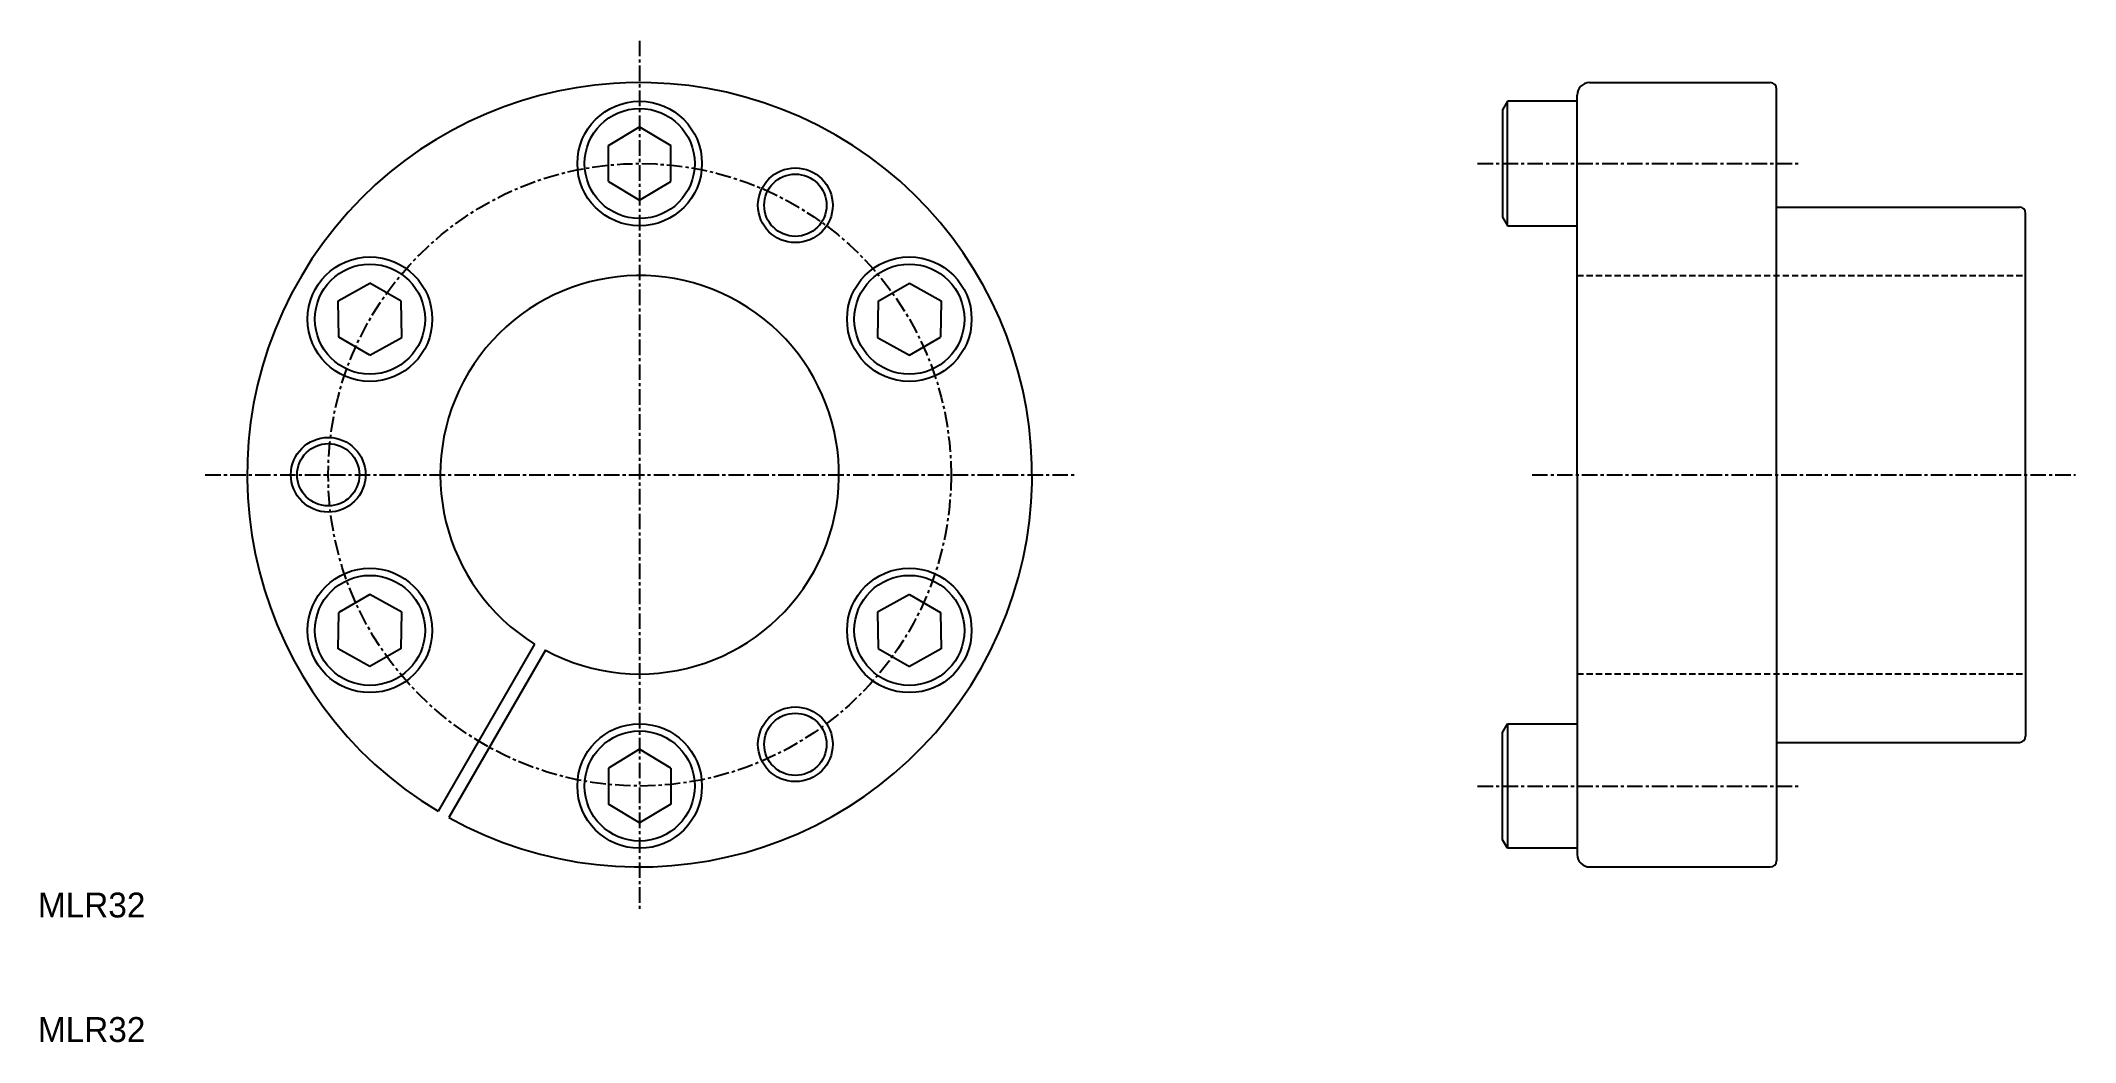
# Model space of a CAD drawing. Extents: x 10 to 174, y 10 to 90.
import ezdxf

# ---------------------------------------------------------------- set-up
doc = ezdxf.new("R2010")
doc.units = 0
doc.linetypes.add('CENTER', pattern=[2, 1.25, -0.25, 0.25, -0.25])
doc.linetypes.add('DASHED', pattern=[0.75, 0.5, -0.25])
doc.layers.get('0').update_dxf_attribs({"linetype": 'CONTINUOUS'})
doc.layers.add('CENTER', color=1, linetype='CENTER')

msp = doc.modelspace()

# ---------------------------------------------------------------- linework, layer by layer
at = {"color": 7, "linetype": 'CONTINUOUS'}
for p, q in [((134.56, 87.06), (149.06, 87.06)), ((127.96, 85.56), (127.56, 84.87)), ((133.56, 85.56), (127.96, 85.56)), ((127.96, 75.56), (127.96, 85.56)), ((133.56, 55.56), (133.56, 86.06)), ((133.56, 75.56), (133.56, 85.56)), ((149.56, 55.56), (149.56, 86.56)), ((127.56, 84.87), (127.56, 76.25)), ((149.56, 77.06), (169.06, 77.06)), ((127.56, 76.25), (127.96, 75.56)), ((127.96, 75.56), (133.56, 75.56)), ((169.56, 55.56), (169.56, 76.56)), ((133.56, 55.56), (133.56, 25.06)), ((149.56, 55.56), (149.56, 24.56)), ((169.56, 55.56), (169.56, 34.56)), ((49.87, 41.96), (42.12, 28.53)), ((50.74, 41.46), (42.99, 28.03)), ((127.56, 34.87), (127.96, 35.56)), ((127.56, 26.25), (127.56, 34.87)), ((127.96, 35.56), (133.56, 35.56)), ((127.96, 35.56), (127.96, 25.56)), ((133.56, 35.56), (133.56, 25.56)), ((149.56, 34.06), (169.06, 34.06)), ((127.96, 25.56), (127.56, 26.25)), ((133.56, 25.56), (127.96, 25.56)), ((134.56, 24.06), (149.06, 24.06))]:
    msp.add_line(p, q, dxfattribs=at)
at = {"color": 0}
for p, q in [((55.8, 82), (58.3, 83.51)), ((58.3, 83.51), (60.8, 82)), ((55.8, 79.11), (55.8, 82)), ((60.8, 79.11), (60.8, 82)), ((55.8, 79.11), (58.3, 77.61)), ((58.3, 77.61), (60.8, 79.11)), ((34.1, 69.53), (36.65, 70.95)), ((39.15, 69.5), (36.65, 70.95)), ((77.45, 69.5), (79.95, 70.95)), ((79.95, 70.95), (82.51, 69.53)), ((34.15, 66.61), (34.1, 69.53)), ((39.21, 66.58), (39.15, 69.5)), ((77.45, 69.5), (77.4, 66.58)), ((82.51, 69.53), (82.45, 66.61)), ((36.65, 65.17), (34.15, 66.61)), ((36.65, 65.17), (39.21, 66.58)), ((77.4, 66.58), (79.95, 65.17)), ((79.95, 65.17), (82.45, 66.61)), ((36.65, 45.95), (34.15, 44.5)), ((39.21, 44.53), (36.65, 45.95)), ((79.95, 45.95), (77.4, 44.53)), ((79.95, 45.95), (82.45, 44.5)), ((34.1, 41.58), (34.15, 44.5)), ((39.15, 41.61), (39.21, 44.53)), ((77.4, 44.53), (77.45, 41.61)), ((82.45, 44.5), (82.51, 41.58)), ((36.65, 40.17), (34.1, 41.58)), ((39.15, 41.61), (36.65, 40.17)), ((77.45, 41.61), (79.95, 40.17)), ((82.51, 41.58), (79.95, 40.17)), ((58.3, 33.51), (55.8, 32)), ((60.8, 32), (58.3, 33.51)), ((55.8, 32), (55.8, 29.11)), ((60.8, 32), (60.8, 29.11)), ((58.3, 27.61), (55.8, 29.11)), ((60.8, 29.11), (58.3, 27.61))]:
    msp.add_line(p, q, dxfattribs=at)
at = {"color": 3, "linetype": 'DASHED'}
for p, q in [((133.56, 71.56), (169.56, 71.56)), ((133.56, 39.56), (169.56, 39.56))]:
    msp.add_line(p, q, dxfattribs=at)
at = {"color": 0}
for centre, radius in [((58.3, 80.56), 5), ((58.3, 80.56), 4.42), ((36.65, 68.06), 5), ((36.65, 68.06), 4.42), ((79.95, 68.06), 5), ((79.95, 68.06), 4.42), ((36.65, 43.06), 5), ((36.65, 43.06), 4.42), ((79.95, 43.06), 5), ((79.95, 43.06), 4.42), ((58.3, 30.56), 5), ((58.3, 30.56), 4.42)]:
    msp.add_circle(centre, radius, dxfattribs=at)
at = {"color": 3, "linetype": 'CONTINUOUS'}
for centre in [(70.8, 77.21), (33.3, 55.56), (70.8, 33.91)]:
    msp.add_circle(centre, 3, dxfattribs=at)
at = {"color": 7, "linetype": 'CONTINUOUS'}
for centre in [(70.8, 77.21), (33.3, 55.56), (70.8, 33.91)]:
    msp.add_circle(centre, 2.5, dxfattribs=at)
for centre, radius, start, end in [((58.3, 55.56), 31.5, 240.9095, 239.0905), ((134.56, 86.06), 1, 90, 180), ((149.06, 86.56), 0.5, 0, 90), ((169.06, 76.56), 0.5, 0, 90), ((58.3, 55.56), 16, 241.7908, 238.2092), ((169.06, 34.56), 0.5, 270, 0), ((134.56, 25.06), 1, 180, 270), ((149.06, 24.56), 0.5, 270, 0)]:
    msp.add_arc(centre, radius, start, end, dxfattribs=at)
at = {"layer": 'CENTER', "color": 1, "linetype": 'CENTER'}
for p, q in [((58.3, 90.43), (58.3, 20.69)), ((125.56, 80.56), (151.56, 80.56)), ((23.43, 55.56), (93.18, 55.56)), ((129.94, 55.56), (173.55, 55.56)), ((125.56, 30.56), (151.56, 30.56))]:
    msp.add_line(p, q, dxfattribs=at)
msp.add_circle((58.3, 55.56), 25, dxfattribs=at)

# ---------------------------------------------------------------- texts
at = {"color": 7, "linetype": 'CONTINUOUS'}
for p in [(10, 20), (10, 10)]:
    msp.add_text('MLR32', height=2, dxfattribs=at).set_placement(p)

doc.saveas('drawing.dxf')
